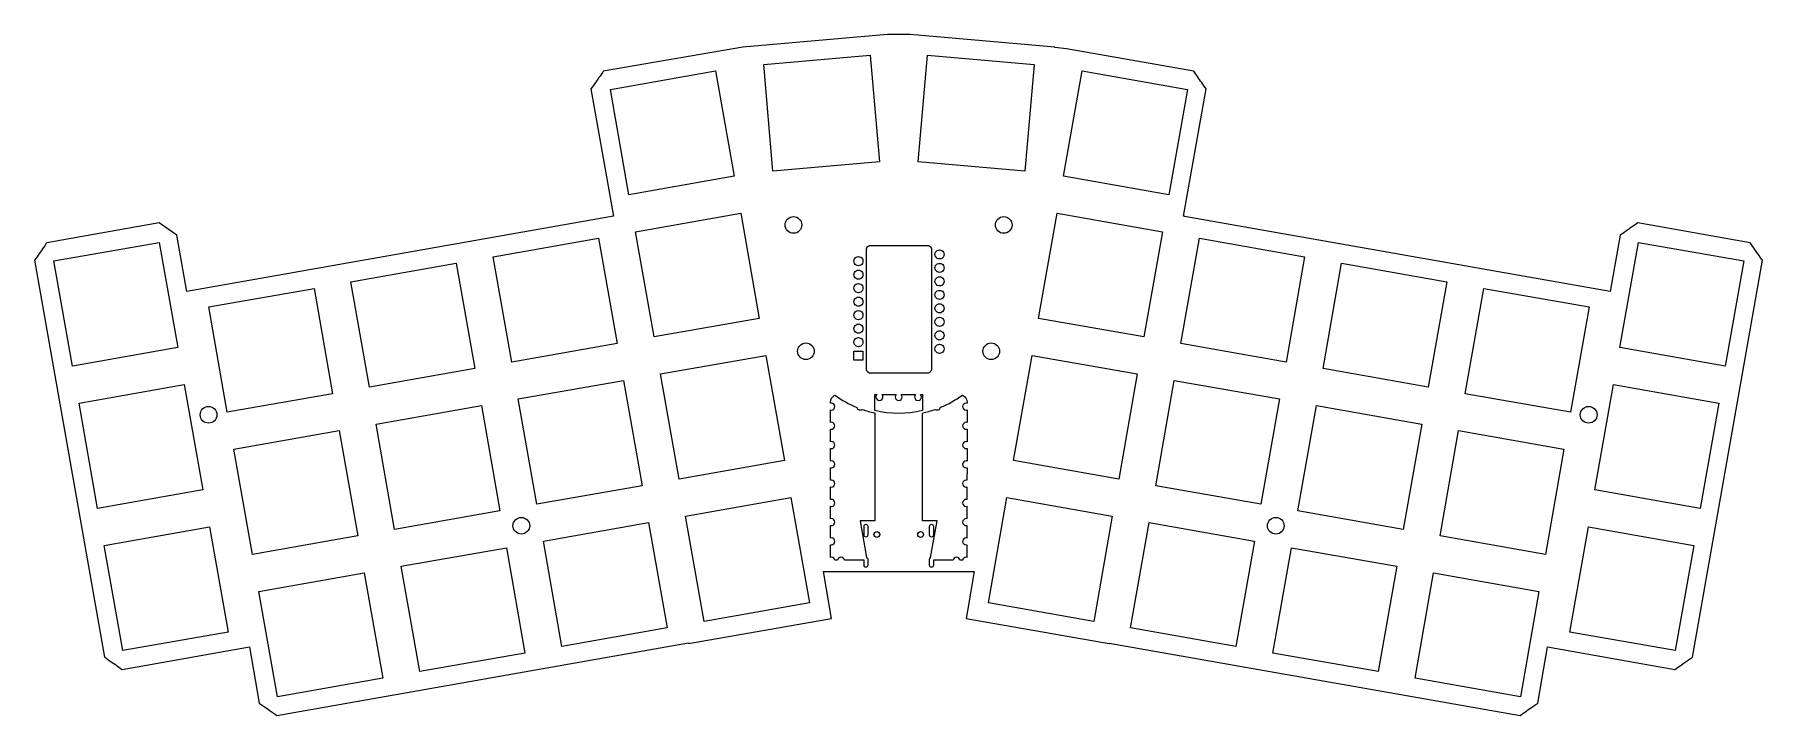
# Model space of a CAD drawing. Header units: millimetres. Extents: x -246 to -18, y 20 to 109.
import ezdxf

# ---------------------------------------------------------------- set-up
doc = ezdxf.new("R2010")
doc.units = ezdxf.units.MM
doc.layers.get('0').update_dxf_attribs({"linetype": 'CONTINUOUS'})

msp = doc.modelspace()

# ---------------------------------------------------------------- linework, layer by layer
for points in [[(-152.08, 107.67), (-170.5, 104.5), (-170.61, 104.33), (-170.78, 104.1), (-170.93, 103.88), (-171.08, 103.67), (-171.22, 103.47), (-171.36, 103.27), (-171.5, 103.07), (-171.64, 102.87), (-171.79, 102.65), (-171.95, 102.42), (-172.13, 102.18), (-169.16, 85.4), (-225.45, 75.47), (-226.75, 82.88), (-226.92, 83), (-227.15, 83.16), (-227.37, 83.32), (-227.58, 83.46), (-227.78, 83.6), (-228.18, 83.88), (-228.38, 84.03), (-228.6, 84.18), (-229.07, 84.51), (-243.89, 81.89), (-244.01, 81.73), (-244.17, 81.5), (-244.32, 81.28), (-244.47, 81.07), (-244.61, 80.87), (-244.75, 80.67), (-245.03, 80.26), (-245.18, 80.05), (-245.34, 79.82), (-245.51, 79.58), (-236.29, 27.23), (-236.12, 27.12), (-235.67, 26.8), (-235.46, 26.66), (-235.26, 26.52), (-235.06, 26.38), (-234.86, 26.24), (-234.66, 26.09), (-234.44, 25.94), (-234.21, 25.78), (-233.97, 25.61), (-217.18, 28.57), (-215.87, 21.16), (-215.7, 21.04), (-215.25, 20.73), (-215.05, 20.58), (-214.84, 20.44), (-214.44, 20.16), (-214.03, 19.87), (-213.8, 19.71), (-213.55, 19.54), (-159.26, 29.11), (-159.24, 29.01), (-140.38, 32.34), (-141.47, 38.51), (-121.57, 38.51), (-122.29, 34.39), (-122.28, 34.36), (-122.63, 32.34), (-103.77, 29.01), (-103.76, 29.09), (-49.57, 19.54), (-49.4, 19.65), (-49.17, 19.82), (-48.95, 19.97), (-48.75, 20.12), (-48.54, 20.26), (-48.34, 20.4), (-48.14, 20.54), (-47.94, 20.68), (-47.72, 20.83), (-47.5, 20.99), (-47.25, 21.16), (-45.95, 28.57), (-29.16, 25.61), (-28.99, 25.73), (-28.54, 26.04), (-28.33, 26.19), (-28.13, 26.33), (-27.93, 26.47), (-27.53, 26.75), (-27.31, 26.9), (-27.08, 27.06), (-26.84, 27.23), (-17.61, 79.58), (-17.73, 79.74), (-17.89, 79.97), (-18.04, 80.19), (-18.19, 80.4), (-18.33, 80.6), (-18.61, 81), (-18.75, 81.21), (-18.9, 81.42), (-19.06, 81.65), (-19.23, 81.89), (-34.05, 84.51), (-34.22, 84.39), (-34.67, 84.07), (-34.88, 83.93), (-35.08, 83.79), (-35.28, 83.65), (-35.48, 83.51), (-35.68, 83.36), (-35.9, 83.21), (-36.13, 83.05), (-36.37, 82.88), (-37.68, 75.47), (-93.83, 85.37), (-93.83, 85.39), (-93.95, 85.41), (-91, 102.19), (-91.11, 102.35), (-91.28, 102.59), (-91.43, 102.8), (-91.57, 103.01), (-91.72, 103.21), (-91.85, 103.41), (-92, 103.61), (-92.14, 103.82), (-92.45, 104.26), (-92.62, 104.5), (-109.41, 107.47), (-110.94, 107.66), (-110.94, 107.68), (-130.01, 109.34), (-130.01, 109.33), (-130.04, 109.34), (-133, 109.34), (-133, 109.35), (-152.08, 107.68)], [(-135.3, 106.61), (-134.07, 92.57), (-148.12, 91.34), (-149.34, 105.38)], [(-127.72, 106.61), (-113.67, 105.38), (-114.9, 91.33), (-128.95, 92.56)], [(-169.56, 102.11), (-155.68, 104.55), (-153.23, 90.67), (-167.12, 88.22)], [(-93.45, 102.11), (-95.9, 88.22), (-109.79, 90.67), (-107.34, 104.55)], [(-152.37, 85.79), (-149.93, 71.91), (-163.81, 69.46), (-166.26, 83.34)], [(-99.2, 69.46), (-113.09, 71.91), (-110.64, 85.79), (-96.76, 83.34)], [(-171.14, 82.49), (-168.69, 68.6), (-182.57, 66.15), (-185.02, 80.04)], [(-91.88, 82.49), (-78, 80.04), (-80.44, 66.15), (-94.33, 68.6)], [(-226.62, 68.06), (-240.51, 65.61), (-242.96, 79.49), (-229.07, 81.94)], [(-136.25, 79.46), (-136.27, 79.31), (-136.33, 79.16), (-136.42, 79.04), (-136.55, 78.94), (-136.69, 78.88), (-136.85, 78.86), (-137, 78.88), (-137.15, 78.94), (-137.27, 79.04), (-137.37, 79.16), (-137.43, 79.31), (-137.45, 79.46), (-137.43, 79.62), (-137.37, 79.76), (-137.27, 79.89), (-137.15, 79.98), (-137, 80.04), (-136.85, 80.06), (-136.69, 80.04), (-136.55, 79.98), (-136.42, 79.89), (-136.33, 79.76), (-136.27, 79.62)], [(-135.8, 65.23), (-135.8, 80.98), (-135.78, 81.1), (-135.74, 81.22), (-135.68, 81.33), (-135.59, 81.41), (-135.48, 81.48), (-135.37, 81.52), (-135.25, 81.53), (-127.75, 81.53), (-127.62, 81.52), (-127.51, 81.48), (-127.4, 81.41), (-127.32, 81.33), (-127.25, 81.22), (-127.21, 81.1), (-127.2, 80.98), (-127.2, 65.23), (-127.21, 65.11), (-127.25, 64.99), (-127.32, 64.89), (-127.4, 64.8), (-127.51, 64.74), (-127.62, 64.7), (-127.75, 64.68), (-135.25, 64.68), (-135.37, 64.7), (-135.48, 64.74), (-135.59, 64.8), (-135.68, 64.89), (-135.74, 64.99), (-135.78, 65.11)], [(-126.3, 79.77), (-126.45, 79.83), (-126.57, 79.93), (-126.67, 80.05), (-126.73, 80.2), (-126.75, 80.35), (-126.73, 80.51), (-126.67, 80.65), (-126.57, 80.78), (-126.45, 80.87), (-126.3, 80.93), (-126.15, 80.95), (-125.99, 80.93), (-125.85, 80.87), (-125.72, 80.78), (-125.63, 80.65), (-125.57, 80.51), (-125.55, 80.35), (-125.57, 80.2), (-125.63, 80.05), (-125.72, 79.93), (-125.85, 79.83), (-125.99, 79.77), (-126.15, 79.75)], [(-33.95, 81.94), (-20.06, 79.49), (-22.51, 65.61), (-36.4, 68.06)], [(-189.9, 79.18), (-187.45, 65.29), (-201.33, 62.84), (-203.78, 76.73)], [(-137, 78.26), (-136.85, 78.28), (-136.69, 78.26), (-136.55, 78.2), (-136.42, 78.11), (-136.33, 77.98), (-136.27, 77.84), (-136.25, 77.68), (-136.27, 77.53), (-136.33, 77.38), (-136.42, 77.26), (-136.55, 77.16), (-136.69, 77.1), (-136.85, 77.08), (-137, 77.1), (-137.15, 77.16), (-137.27, 77.26), (-137.37, 77.38), (-137.43, 77.53), (-137.45, 77.68), (-137.43, 77.84), (-137.37, 77.98), (-137.27, 78.11), (-137.15, 78.2)], [(-125.63, 78.27), (-125.72, 78.15), (-125.85, 78.05), (-125.99, 77.99), (-126.15, 77.97), (-126.3, 77.99), (-126.45, 78.05), (-126.57, 78.15), (-126.67, 78.27), (-126.73, 78.42), (-126.75, 78.57), (-126.73, 78.73), (-126.67, 78.87), (-126.57, 79), (-126.45, 79.09), (-126.3, 79.15), (-126.15, 79.17), (-125.99, 79.15), (-125.85, 79.09), (-125.72, 79), (-125.63, 78.87), (-125.57, 78.73), (-125.55, 78.57), (-125.57, 78.42)], [(-61.68, 62.84), (-75.57, 65.29), (-73.12, 79.18), (-59.24, 76.73)], [(-208.65, 75.87), (-206.2, 61.98), (-220.09, 59.53), (-222.54, 73.42)], [(-136.85, 76.5), (-136.69, 76.48), (-136.55, 76.42), (-136.42, 76.33), (-136.33, 76.2), (-136.27, 76.06), (-136.25, 75.9), (-136.27, 75.75), (-136.33, 75.6), (-136.42, 75.48), (-136.55, 75.38), (-136.69, 75.32), (-136.85, 75.3), (-137, 75.32), (-137.15, 75.38), (-137.27, 75.48), (-137.37, 75.6), (-137.43, 75.75), (-137.45, 75.9), (-137.43, 76.06), (-137.37, 76.2), (-137.27, 76.33), (-137.15, 76.42), (-137, 76.48)], [(-125.63, 77.09), (-125.57, 76.95), (-125.55, 76.79), (-125.57, 76.64), (-125.63, 76.49), (-125.72, 76.37), (-125.85, 76.27), (-125.99, 76.21), (-126.15, 76.19), (-126.3, 76.21), (-126.45, 76.27), (-126.57, 76.37), (-126.67, 76.49), (-126.73, 76.64), (-126.75, 76.79), (-126.73, 76.95), (-126.67, 77.09), (-126.57, 77.22), (-126.45, 77.31), (-126.3, 77.37), (-126.15, 77.39), (-125.99, 77.37), (-125.85, 77.31), (-125.72, 77.22)], [(-125.99, 74.43), (-126.15, 74.41), (-126.3, 74.43), (-126.45, 74.49), (-126.57, 74.59), (-126.67, 74.71), (-126.73, 74.86), (-126.75, 75.01), (-126.73, 75.17), (-126.67, 75.31), (-126.57, 75.44), (-126.45, 75.53), (-126.3, 75.59), (-126.15, 75.61), (-125.99, 75.59), (-125.85, 75.53), (-125.72, 75.44), (-125.63, 75.31), (-125.57, 75.17), (-125.55, 75.01), (-125.57, 74.86), (-125.63, 74.71), (-125.72, 74.59), (-125.85, 74.49)], [(-56.81, 61.98), (-54.36, 75.87), (-40.48, 73.42), (-42.93, 59.53)], [(-136.42, 73.7), (-136.55, 73.6), (-136.69, 73.54), (-136.85, 73.52), (-137, 73.54), (-137.15, 73.6), (-137.27, 73.7), (-137.37, 73.82), (-137.43, 73.97), (-137.45, 74.12), (-137.43, 74.28), (-137.37, 74.42), (-137.27, 74.55), (-137.15, 74.64), (-137, 74.7), (-136.85, 74.72), (-136.69, 74.7), (-136.55, 74.64), (-136.42, 74.55), (-136.33, 74.42), (-136.27, 74.28), (-136.25, 74.12), (-136.27, 73.97), (-136.33, 73.82)], [(-137.15, 72.86), (-137, 72.92), (-136.85, 72.94), (-136.69, 72.92), (-136.55, 72.86), (-136.42, 72.77), (-136.33, 72.64), (-136.27, 72.5), (-136.25, 72.34), (-136.27, 72.19), (-136.33, 72.04), (-136.42, 71.92), (-136.55, 71.82), (-136.69, 71.76), (-136.85, 71.74), (-137, 71.76), (-137.15, 71.82), (-137.27, 71.92), (-137.37, 72.04), (-137.43, 72.19), (-137.45, 72.34), (-137.43, 72.5), (-137.37, 72.64), (-137.27, 72.77)], [(-125.85, 73.75), (-125.72, 73.66), (-125.63, 73.53), (-125.57, 73.39), (-125.55, 73.23), (-125.57, 73.08), (-125.63, 72.93), (-125.72, 72.81), (-125.85, 72.71), (-125.99, 72.65), (-126.15, 72.63), (-126.3, 72.65), (-126.45, 72.71), (-126.57, 72.81), (-126.67, 72.93), (-126.73, 73.08), (-126.75, 73.23), (-126.73, 73.39), (-126.67, 73.53), (-126.57, 73.66), (-126.45, 73.75), (-126.3, 73.81), (-126.15, 73.83), (-125.99, 73.81)], [(-136.85, 69.96), (-137, 69.98), (-137.15, 70.04), (-137.27, 70.14), (-137.37, 70.26), (-137.43, 70.41), (-137.45, 70.56), (-137.43, 70.72), (-137.37, 70.86), (-137.27, 70.99), (-137.15, 71.08), (-137, 71.14), (-136.85, 71.16), (-136.69, 71.14), (-136.55, 71.08), (-136.42, 70.99), (-136.33, 70.86), (-136.27, 70.72), (-136.25, 70.56), (-136.27, 70.41), (-136.33, 70.26), (-136.42, 70.14), (-136.55, 70.04), (-136.69, 69.98)], [(-125.85, 71.97), (-125.72, 71.88), (-125.63, 71.75), (-125.57, 71.61), (-125.55, 71.45), (-125.57, 71.3), (-125.63, 71.15), (-125.72, 71.03), (-125.85, 70.93), (-125.99, 70.87), (-126.15, 70.85), (-126.3, 70.87), (-126.45, 70.93), (-126.57, 71.03), (-126.67, 71.15), (-126.73, 71.3), (-126.75, 71.45), (-126.73, 71.61), (-126.67, 71.75), (-126.57, 71.88), (-126.45, 71.97), (-126.3, 72.03), (-126.15, 72.05), (-125.99, 72.03)], [(-137.27, 68.36), (-137.37, 68.48), (-137.43, 68.63), (-137.45, 68.78), (-137.43, 68.94), (-137.37, 69.08), (-137.27, 69.21), (-137.15, 69.3), (-137, 69.36), (-136.85, 69.38), (-136.69, 69.36), (-136.55, 69.3), (-136.42, 69.21), (-136.33, 69.08), (-136.27, 68.94), (-136.25, 68.78), (-136.27, 68.63), (-136.33, 68.48), (-136.42, 68.36), (-136.55, 68.26), (-136.69, 68.2), (-136.85, 68.18), (-137, 68.2), (-137.15, 68.26)], [(-125.63, 69.97), (-125.57, 69.83), (-125.55, 69.67), (-125.57, 69.52), (-125.63, 69.37), (-125.72, 69.25), (-125.85, 69.15), (-125.99, 69.09), (-126.15, 69.07), (-126.3, 69.09), (-126.45, 69.15), (-126.57, 69.25), (-126.67, 69.37), (-126.73, 69.52), (-126.75, 69.67), (-126.73, 69.83), (-126.67, 69.97), (-126.57, 70.1), (-126.45, 70.19), (-126.3, 70.25), (-126.15, 70.27), (-125.99, 70.25), (-125.85, 70.19), (-125.72, 70.1)], [(-126.73, 68.05), (-126.67, 68.19), (-126.57, 68.32), (-126.45, 68.41), (-126.3, 68.47), (-126.15, 68.49), (-125.99, 68.47), (-125.85, 68.41), (-125.72, 68.32), (-125.63, 68.19), (-125.57, 68.05), (-125.55, 67.89), (-125.57, 67.74), (-125.63, 67.59), (-125.72, 67.47), (-125.85, 67.37), (-125.99, 67.31), (-126.15, 67.29), (-126.3, 67.31), (-126.45, 67.37), (-126.57, 67.47), (-126.67, 67.59), (-126.73, 67.74), (-126.75, 67.89)], [(-149.06, 67.03), (-146.61, 53.15), (-160.5, 50.7), (-162.95, 64.58)], [(-136.25, 66.4), (-137.45, 66.4), (-137.45, 67.6), (-136.25, 67.6)], [(-113.95, 67.03), (-100.07, 64.58), (-102.52, 50.7), (-116.4, 53.15)], [(-225.76, 63.18), (-223.31, 49.3), (-237.2, 46.85), (-239.64, 60.73)], [(-167.82, 63.73), (-165.38, 49.84), (-179.26, 47.39), (-181.71, 61.28)], [(-95.19, 63.73), (-81.31, 61.28), (-83.76, 47.39), (-97.64, 49.84)], [(-37.26, 63.18), (-23.37, 60.73), (-25.82, 46.85), (-39.71, 49.3)], [(-186.58, 60.42), (-184.13, 46.53), (-198.02, 44.08), (-200.47, 57.97)], [(-76.43, 60.42), (-62.55, 57.97), (-65, 44.08), (-78.88, 46.53)], [(-205.34, 57.11), (-202.89, 43.22), (-216.78, 40.77), (-219.23, 54.66)], [(-57.68, 57.11), (-43.79, 54.66), (-46.24, 40.77), (-60.12, 43.22)], [(-145.76, 48.27), (-143.31, 34.39), (-157.19, 31.94), (-159.64, 45.82)], [(-117.26, 48.27), (-103.37, 45.82), (-105.82, 31.94), (-119.71, 34.39)], [(-222.45, 44.42), (-220, 30.54), (-233.89, 28.09), (-236.34, 41.97)], [(-164.52, 44.97), (-162.07, 31.08), (-175.95, 28.63), (-178.4, 42.52)], [(-98.5, 44.97), (-84.61, 42.52), (-87.06, 28.63), (-100.95, 31.08)], [(-40.56, 44.42), (-26.68, 41.97), (-29.13, 28.09), (-43.01, 30.54)], [(-183.28, 41.66), (-180.83, 27.77), (-194.71, 25.32), (-197.16, 39.21)], [(-79.74, 41.66), (-65.85, 39.21), (-68.3, 25.32), (-82.19, 27.77)], [(-202.04, 38.35), (-199.59, 24.46), (-213.47, 22.01), (-215.92, 35.9)], [(-60.98, 38.35), (-47.1, 35.9), (-49.54, 22.01), (-63.43, 24.46)]]:
    msp.add_lwpolyline(points, close=True)
for points in [[(-136.11, 40.01), (-138.7, 40.01, 0.884811), (-139.6, 40.01), (-139.97, 40.01), (-140, 40.13), (-140.1, 40.28), (-140.24, 40.38), (-140.42, 40.42), (-140.54, 40.39), (-140.54, 42.06), (-140.42, 42.04), (-140.24, 42.07), (-140.1, 42.17), (-140, 42.32), (-139.96, 42.5), (-140, 42.67), (-140.1, 42.82), (-140.24, 42.92), (-140.42, 42.96), (-140.54, 42.93), (-140.54, 44.6), (-140.42, 44.58), (-140.24, 44.61), (-140.1, 44.71), (-140, 44.86), (-139.96, 45.04), (-140, 45.21), (-140.1, 45.36), (-140.24, 45.46), (-140.42, 45.5), (-140.54, 45.47), (-140.54, 47.14), (-140.42, 47.12), (-140.24, 47.15), (-140.1, 47.25), (-140, 47.4), (-139.96, 47.58), (-140, 47.75), (-140.1, 47.9), (-140.24, 48), (-140.42, 48.04), (-140.54, 48.01), (-140.53, 49.68), (-140.42, 49.66), (-140.24, 49.69), (-140.1, 49.79), (-140, 49.94), (-139.96, 50.12), (-140, 50.29), (-140.1, 50.44), (-140.24, 50.54), (-140.42, 50.58), (-140.53, 50.55), (-140.53, 52.22), (-140.42, 52.2), (-140.24, 52.23), (-140.1, 52.33), (-140, 52.48), (-139.96, 52.66), (-140, 52.83), (-140.1, 52.98), (-140.24, 53.08), (-140.42, 53.12), (-140.53, 53.09), (-140.53, 54.76), (-140.42, 54.74), (-140.24, 54.77), (-140.1, 54.87), (-140, 55.02), (-139.96, 55.2), (-140, 55.37), (-140.1, 55.52), (-140.24, 55.62), (-140.42, 55.66), (-140.53, 55.63), (-140.53, 57.3), (-140.42, 57.28), (-140.24, 57.31), (-140.1, 57.41), (-140, 57.56), (-139.96, 57.74), (-140, 57.91), (-140.1, 58.06), (-140.24, 58.16), (-140.42, 58.2), (-140.53, 58.17), (-140.53, 59.84), (-140.42, 59.82), (-140.24, 59.85), (-140.1, 59.95), (-140, 60.1), (-139.96, 60.28), (-140, 60.45), (-140.1, 60.6), (-140.24, 60.7), (-140.42, 60.74), (-140.53, 60.71), (-140.53, 60.87), (-140.5, 61.13), (-140.4, 61.37), (-140.24, 61.58), (-140.03, 61.74), (-139.95, 61.78, 0.057369), (-137.05, 60.17, 0.528535), (-136.35, 59.91, 0.029598), (-134.7, 59.44), (-134.7, 45.19), (-136.64, 45.19), (-135.79, 40.38, -0.339414), (-135.61, 40.13), (-135.61, 39.33, -1), (-136.11, 39.33)], [(-128.66, 61.87), (-128.4, 61.87), (-128.4, 59.74, -0.112354), (-134.7, 59.74), (-134.7, 61.87), (-134.39, 61.87), (-134.49, 61.72), (-134.53, 61.55), (-134.49, 61.37), (-134.39, 61.22), (-134.25, 61.12), (-134.07, 61.09), (-133.89, 61.12), (-133.75, 61.22), (-133.65, 61.37), (-133.61, 61.55), (-133.65, 61.72), (-133.75, 61.87), (-131.85, 61.87), (-131.95, 61.72), (-131.99, 61.55), (-131.95, 61.37), (-131.85, 61.22), (-131.71, 61.12), (-131.53, 61.09), (-131.35, 61.12), (-131.21, 61.22), (-131.11, 61.37), (-131.07, 61.55), (-131.11, 61.72), (-131.21, 61.87), (-129.32, 61.87), (-129.41, 61.72), (-129.45, 61.55), (-129.41, 61.37), (-129.31, 61.22), (-129.17, 61.12), (-128.99, 61.09), (-128.81, 61.12), (-128.67, 61.22), (-128.57, 61.37), (-128.53, 61.55), (-128.57, 61.72)], [(-127.34, 40.35), (-126.48, 45.19), (-128.4, 45.19), (-128.4, 59.43, 0.030305), (-126.71, 59.91, 0.540571), (-126.01, 60.18, 0.05712), (-123.12, 61.78), (-123.03, 61.74), (-122.82, 61.58), (-122.66, 61.37), (-122.56, 61.13), (-122.52, 60.87), (-122.52, 60.71), (-122.64, 60.74), (-122.82, 60.7), (-122.96, 60.6), (-123.06, 60.45), (-123.1, 60.28), (-123.06, 60.1), (-122.96, 59.95), (-122.82, 59.85), (-122.64, 59.82), (-122.52, 59.84), (-122.52, 58.17), (-122.64, 58.2), (-122.82, 58.16), (-122.96, 58.06), (-123.06, 57.91), (-123.1, 57.74), (-123.06, 57.56), (-122.96, 57.41), (-122.82, 57.31), (-122.64, 57.28), (-122.52, 57.3), (-122.52, 55.63), (-122.64, 55.66), (-122.82, 55.62), (-122.96, 55.52), (-123.06, 55.37), (-123.1, 55.2), (-123.06, 55.02), (-122.96, 54.87), (-122.82, 54.77), (-122.64, 54.74), (-122.52, 54.76), (-122.52, 53.09), (-122.64, 53.12), (-122.82, 53.08), (-122.96, 52.98), (-123.06, 52.83), (-123.1, 52.66), (-123.06, 52.48), (-122.96, 52.33), (-122.82, 52.23), (-122.64, 52.2), (-122.52, 52.22), (-122.53, 50.55), (-122.64, 50.58), (-122.82, 50.54), (-122.96, 50.44), (-123.06, 50.29), (-123.1, 50.12), (-123.06, 49.94), (-122.96, 49.79), (-122.82, 49.69), (-122.64, 49.66), (-122.53, 49.68), (-122.53, 48.01), (-122.64, 48.04), (-122.82, 48), (-122.96, 47.9), (-123.06, 47.75), (-123.1, 47.58), (-123.06, 47.4), (-122.96, 47.25), (-122.82, 47.15), (-122.64, 47.12), (-122.53, 47.14), (-122.53, 45.47), (-122.64, 45.5), (-122.82, 45.46), (-122.96, 45.36), (-123.06, 45.21), (-123.1, 45.04), (-123.06, 44.86), (-122.96, 44.71), (-122.82, 44.61), (-122.64, 44.58), (-122.53, 44.6), (-122.53, 42.93), (-122.64, 42.96), (-122.82, 42.92), (-122.96, 42.82), (-123.06, 42.67), (-123.1, 42.5), (-123.06, 42.32), (-122.96, 42.17), (-122.82, 42.07), (-122.64, 42.04), (-122.53, 42.06), (-122.53, 40.39), (-122.64, 40.42), (-122.82, 40.38), (-122.96, 40.28), (-123.06, 40.13), (-123.09, 40.01), (-123.46, 40.01, 0.884813), (-124.36, 40.01), (-126.96, 40.01), (-126.96, 39.33, -1), (-127.46, 39.33), (-127.46, 40.13, -0.258466)], [(-135.61, 44.51), (-135.61, 43.31, -1), (-136.11, 43.31), (-136.11, 44.51, -1)], [(-127.46, 43.31), (-127.46, 44.51, -1), (-126.96, 44.51), (-126.96, 43.31, -1)]]:
    msp.add_lwpolyline(points, format="xyb", close=True)
for centre, radius in [((-145.42, 84.23), 1.1), ((-117.68, 84.23), 1.1), ((-143.77, 67.57), 1.1), ((-119.33, 67.57), 1.1), ((-222.57, 59.19), 1.1), ((-40.53, 59.19), 1.1), ((-181.31, 44.56), 1.1), ((-81.8, 44.56), 1.1), ((-134.42, 43.41), 0.381), ((-128.64, 43.41), 0.381)]:
    msp.add_circle(centre, radius)

doc.saveas('drawing.dxf')
